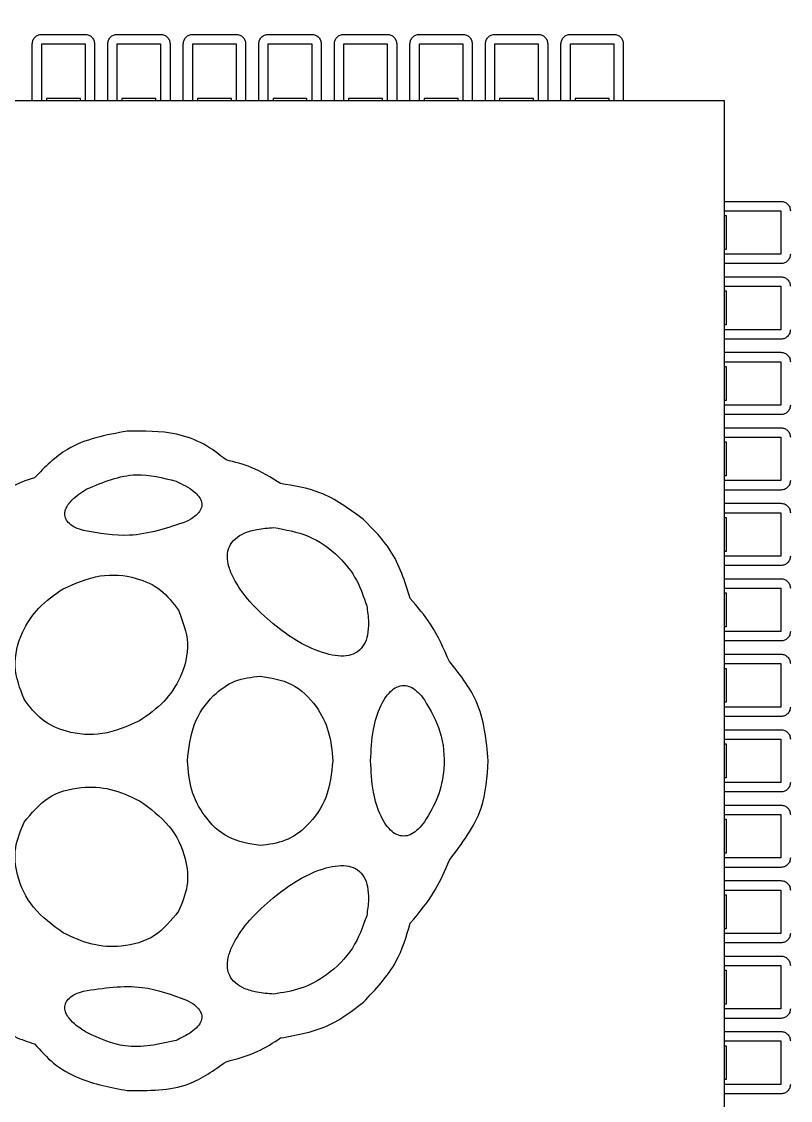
# Model space of a CAD drawing. Header units: millimetres. Extents: x -45 to 54, y -60 to 45.
# Drawn here: x -11.62 to -7.55, y 11.02 to 16.74 of the extents above; entities that cross this region are included whole.
import ezdxf

# ---------------------------------------------------------------- set-up
doc = ezdxf.new("R2010")
doc.units = ezdxf.units.MM

msp = doc.modelspace()

# ---------------------------------------------------------------- linework, layer by layer
at = {"color": 7, "linetype": 'Continuous', "lineweight": 25}
for p, q in [((-11.5105, 16.6679), (-11.2805, 16.6679)), ((-11.1105, 16.6679), (-10.8805, 16.6679)), ((-10.7105, 16.6679), (-10.4805, 16.6679)), ((-10.3105, 16.6679), (-10.0805, 16.6679)), ((-9.9105, 16.6679), (-9.6805, 16.6679)), ((-9.5105, 16.6679), (-9.2805, 16.6679)), ((-9.1105, 16.6679), (-8.8805, 16.6679)), ((-8.7105, 16.6679), (-8.4805, 16.6679)), ((-11.5605, 16.3179), (-11.5605, 16.6179)), ((-11.5105, 16.3179), (-11.5105, 16.6179)), ((-11.5105, 16.6179), (-11.2805, 16.6179)), ((-11.2805, 16.6179), (-11.2805, 16.3179)), ((-11.2305, 16.6179), (-11.2305, 16.3179)), ((-11.1605, 16.3179), (-11.1605, 16.6179)), ((-11.1105, 16.3179), (-11.1105, 16.6179)), ((-11.1105, 16.6179), (-10.8805, 16.6179)), ((-10.8805, 16.6179), (-10.8805, 16.3179)), ((-10.8305, 16.6179), (-10.8305, 16.3179)), ((-10.7605, 16.3179), (-10.7605, 16.6179)), ((-10.7105, 16.6179), (-10.4805, 16.6179)), ((-10.7105, 16.3179), (-10.7105, 16.6179)), ((-10.4805, 16.6179), (-10.4805, 16.3179)), ((-10.4305, 16.6179), (-10.4305, 16.3179)), ((-10.3605, 16.3179), (-10.3605, 16.6179)), ((-10.3105, 16.3179), (-10.3105, 16.6179)), ((-10.3105, 16.6179), (-10.0805, 16.6179)), ((-10.0805, 16.6179), (-10.0805, 16.3179)), ((-10.0305, 16.6179), (-10.0305, 16.3179)), ((-9.9605, 16.3179), (-9.9605, 16.6179)), ((-9.9105, 16.6179), (-9.6805, 16.6179)), ((-9.9105, 16.3179), (-9.9105, 16.6179)), ((-9.6805, 16.6179), (-9.6805, 16.3179)), ((-9.6305, 16.6179), (-9.6305, 16.3179)), ((-9.5605, 16.3179), (-9.5605, 16.6179)), ((-9.5105, 16.3179), (-9.5105, 16.6179)), ((-9.5105, 16.6179), (-9.2805, 16.6179)), ((-9.2805, 16.6179), (-9.2805, 16.3179)), ((-9.2305, 16.6179), (-9.2305, 16.3179)), ((-9.1605, 16.3179), (-9.1605, 16.6179)), ((-9.1105, 16.3179), (-9.1105, 16.6179)), ((-9.1105, 16.6179), (-8.8805, 16.6179)), ((-8.8805, 16.6179), (-8.8805, 16.3179)), ((-8.8305, 16.6179), (-8.8305, 16.3179)), ((-8.7605, 16.3179), (-8.7605, 16.6179)), ((-8.7105, 16.3179), (-8.7105, 16.6179)), ((-8.7105, 16.6179), (-8.4805, 16.6179)), ((-8.4805, 16.6179), (-8.4805, 16.3179)), ((-8.4305, 16.6179), (-8.4305, 16.3179)), ((-14.8955, 16.3179), (-7.8955, 16.3179)), ((-11.3055, 16.3279), (-11.4855, 16.3279)), ((-11.4855, 16.3279), (-11.4855, 16.3179)), ((-11.3055, 16.3179), (-11.3055, 16.3279)), ((-10.9055, 16.3279), (-11.0855, 16.3279)), ((-11.0855, 16.3279), (-11.0855, 16.3179)), ((-10.9055, 16.3179), (-10.9055, 16.3279)), ((-10.6855, 16.3279), (-10.6855, 16.3179)), ((-10.5055, 16.3279), (-10.6855, 16.3279)), ((-10.5055, 16.3179), (-10.5055, 16.3279)), ((-10.1055, 16.3279), (-10.2855, 16.3279)), ((-10.2855, 16.3279), (-10.2855, 16.3179)), ((-10.1055, 16.3179), (-10.1055, 16.3279)), ((-9.7055, 16.3279), (-9.8855, 16.3279)), ((-9.8855, 16.3279), (-9.8855, 16.3179)), ((-9.7055, 16.3179), (-9.7055, 16.3279)), ((-9.4855, 16.3279), (-9.4855, 16.3179)), ((-9.3055, 16.3279), (-9.4855, 16.3279)), ((-9.3055, 16.3179), (-9.3055, 16.3279)), ((-8.9055, 16.3279), (-9.0855, 16.3279)), ((-9.0855, 16.3279), (-9.0855, 16.3179)), ((-8.9055, 16.3179), (-8.9055, 16.3279)), ((-8.5055, 16.3279), (-8.6855, 16.3279)), ((-8.6855, 16.3279), (-8.6855, 16.3179)), ((-8.5055, 16.3179), (-8.5055, 16.3279)), ((-7.8955, 16.3179), (-7.8955, 9.3179)), ((-7.8955, 15.7829), (-7.5955, 15.7829)), ((-7.8955, 15.7329), (-7.5955, 15.7329)), ((-7.5955, 15.7329), (-7.5955, 15.5029)), ((-7.8955, 15.7079), (-7.8855, 15.7079)), ((-7.8855, 15.7079), (-7.8855, 15.5279)), ((-7.8855, 15.5279), (-7.8955, 15.5279)), ((-7.5955, 15.5029), (-7.8955, 15.5029)), ((-7.5955, 15.4529), (-7.8955, 15.4529)), ((-7.8955, 15.3829), (-7.5955, 15.3829)), ((-7.8955, 15.3329), (-7.5955, 15.3329)), ((-7.5955, 15.3329), (-7.5955, 15.1029)), ((-7.8955, 15.3079), (-7.8855, 15.3079)), ((-7.8855, 15.3079), (-7.8855, 15.1279)), ((-7.8855, 15.1279), (-7.8955, 15.1279)), ((-7.5955, 15.1029), (-7.8955, 15.1029)), ((-7.5955, 15.0529), (-7.8955, 15.0529)), ((-7.8955, 14.9829), (-7.5955, 14.9829)), ((-7.8955, 14.9329), (-7.5955, 14.9329)), ((-7.5955, 14.9329), (-7.5955, 14.7029)), ((-7.8955, 14.9079), (-7.8855, 14.9079)), ((-7.8855, 14.9079), (-7.8855, 14.7279)), ((-7.8855, 14.7279), (-7.8955, 14.7279)), ((-7.5955, 14.7029), (-7.8955, 14.7029)), ((-7.5955, 14.6529), (-7.8955, 14.6529)), ((-7.8955, 14.5829), (-7.5955, 14.5829)), ((-7.8955, 14.5329), (-7.5955, 14.5329)), ((-7.5955, 14.5329), (-7.5955, 14.3029)), ((-7.8955, 14.5079), (-7.8855, 14.5079)), ((-7.8855, 14.5079), (-7.8855, 14.3279)), ((-7.8855, 14.3279), (-7.8955, 14.3279)), ((-7.5955, 14.3029), (-7.8955, 14.3029)), ((-7.5955, 14.2529), (-7.8955, 14.2529)), ((-7.8955, 14.1829), (-7.5955, 14.1829)), ((-7.8955, 14.1329), (-7.5955, 14.1329)), ((-7.5955, 14.1329), (-7.5955, 13.9029)), ((-7.8955, 14.1079), (-7.8855, 14.1079)), ((-7.8855, 14.1079), (-7.8855, 13.9279)), ((-7.8855, 13.9279), (-7.8955, 13.9279)), ((-7.5955, 13.9029), (-7.8955, 13.9029)), ((-7.5955, 13.8529), (-7.8955, 13.8529)), ((-7.8955, 13.7829), (-7.5955, 13.7829)), ((-7.8955, 13.7329), (-7.5955, 13.7329)), ((-7.5955, 13.7329), (-7.5955, 13.5029)), ((-7.8955, 13.7079), (-7.8855, 13.7079)), ((-7.8855, 13.7079), (-7.8855, 13.5279)), ((-7.8855, 13.5279), (-7.8955, 13.5279)), ((-7.5955, 13.5029), (-7.8955, 13.5029)), ((-7.5955, 13.4529), (-7.8955, 13.4529)), ((-7.8955, 13.3829), (-7.5955, 13.3829)), ((-7.8955, 13.3329), (-7.5955, 13.3329)), ((-7.5955, 13.3329), (-7.5955, 13.1029)), ((-7.8955, 13.3079), (-7.8855, 13.3079)), ((-7.8855, 13.3079), (-7.8855, 13.1279)), ((-7.8855, 13.1279), (-7.8955, 13.1279)), ((-7.5955, 13.1029), (-7.8955, 13.1029)), ((-7.5955, 13.0529), (-7.8955, 13.0529)), ((-7.8955, 12.9829), (-7.5955, 12.9829)), ((-7.8955, 12.9329), (-7.5955, 12.9329)), ((-7.5955, 12.9329), (-7.5955, 12.7029)), ((-7.8955, 12.9079), (-7.8855, 12.9079)), ((-7.8855, 12.9079), (-7.8855, 12.7279)), ((-7.8855, 12.7279), (-7.8955, 12.7279)), ((-7.5955, 12.7029), (-7.8955, 12.7029)), ((-7.5955, 12.6529), (-7.8955, 12.6529)), ((-7.8955, 12.5829), (-7.5955, 12.5829)), ((-7.8955, 12.5329), (-7.5955, 12.5329)), ((-7.5955, 12.5329), (-7.5955, 12.3029)), ((-7.8955, 12.5079), (-7.8855, 12.5079)), ((-7.8855, 12.5079), (-7.8855, 12.3279)), ((-7.8855, 12.3279), (-7.8955, 12.3279)), ((-7.5955, 12.3029), (-7.8955, 12.3029)), ((-7.5955, 12.2529), (-7.8955, 12.2529)), ((-7.8955, 12.1829), (-7.5955, 12.1829)), ((-7.8955, 12.1329), (-7.5955, 12.1329)), ((-7.5955, 12.1329), (-7.5955, 11.9029)), ((-7.8955, 12.1079), (-7.8855, 12.1079)), ((-7.8855, 12.1079), (-7.8855, 11.9279)), ((-7.8855, 11.9279), (-7.8955, 11.9279)), ((-7.5955, 11.9029), (-7.8955, 11.9029)), ((-7.5955, 11.8529), (-7.8955, 11.8529)), ((-7.8955, 11.7829), (-7.5955, 11.7829)), ((-7.8955, 11.7329), (-7.5955, 11.7329)), ((-7.5955, 11.7329), (-7.5955, 11.5029)), ((-7.8955, 11.7079), (-7.8855, 11.7079)), ((-7.8855, 11.7079), (-7.8855, 11.5279)), ((-7.8855, 11.5279), (-7.8955, 11.5279)), ((-7.5955, 11.5029), (-7.8955, 11.5029)), ((-7.5955, 11.4529), (-7.8955, 11.4529)), ((-7.8955, 11.3829), (-7.5955, 11.3829)), ((-7.8955, 11.3329), (-7.5955, 11.3329)), ((-7.5955, 11.3329), (-7.5955, 11.1029)), ((-7.8955, 11.3079), (-7.8855, 11.3079)), ((-7.8855, 11.3079), (-7.8855, 11.1279)), ((-7.8855, 11.1279), (-7.8955, 11.1279)), ((-7.5955, 11.1029), (-7.8955, 11.1029)), ((-7.5955, 11.0529), (-7.8955, 11.0529))]:
    msp.add_line(p, q, dxfattribs=at)
msp.add_arc((0, 0), 45, 58.79596, 306.95417, dxfattribs=at)
for points, knots in [([(-11.5605, 16.6179), (-11.5598, 16.6244), (-11.5583, 16.6375), (-11.5485, 16.6514), (-11.5386, 16.6598), (-11.527, 16.6662), (-11.5172, 16.6672), (-11.5105, 16.6679)], [0, 0, 0, 0, 0.249526, 0.499052, 0.62441, 0.746441, 1, 1, 1, 1]), ([(-11.2805, 16.6679), (-11.2739, 16.6672), (-11.2608, 16.6657), (-11.247, 16.6559), (-11.2386, 16.646), (-11.2322, 16.6344), (-11.2312, 16.6246), (-11.2305, 16.6179)], [0, 0, 0, 0, 0.249526, 0.499052, 0.62441, 0.746441, 1, 1, 1, 1]), ([(-11.1605, 16.6179), (-11.1598, 16.6244), (-11.1583, 16.6375), (-11.1485, 16.6514), (-11.1386, 16.6598), (-11.127, 16.6662), (-11.1172, 16.6672), (-11.1105, 16.6679)], [0, 0, 0, 0, 0.249526, 0.499052, 0.62441, 0.746441, 1, 1, 1, 1]), ([(-10.8805, 16.6679), (-10.8739, 16.6672), (-10.8608, 16.6657), (-10.847, 16.6559), (-10.8386, 16.646), (-10.8322, 16.6344), (-10.8312, 16.6246), (-10.8305, 16.6179)], [0, 0, 0, 0, 0.249526, 0.499052, 0.62441, 0.746441, 1, 1, 1, 1]), ([(-10.7605, 16.6179), (-10.7598, 16.6244), (-10.7583, 16.6375), (-10.7485, 16.6514), (-10.7386, 16.6598), (-10.727, 16.6662), (-10.7172, 16.6672), (-10.7105, 16.6679)], [0, 0, 0, 0, 0.249526, 0.499052, 0.62441, 0.746441, 1, 1, 1, 1]), ([(-10.4805, 16.6679), (-10.4739, 16.6672), (-10.4608, 16.6657), (-10.447, 16.6559), (-10.4386, 16.646), (-10.4322, 16.6344), (-10.4312, 16.6246), (-10.4305, 16.6179)], [0, 0, 0, 0, 0.249526, 0.499052, 0.62441, 0.746441, 1, 1, 1, 1]), ([(-10.3605, 16.6179), (-10.3598, 16.6244), (-10.3583, 16.6375), (-10.3485, 16.6514), (-10.3386, 16.6598), (-10.327, 16.6662), (-10.3172, 16.6672), (-10.3105, 16.6679)], [0, 0, 0, 0, 0.249526, 0.499052, 0.62441, 0.746441, 1, 1, 1, 1]), ([(-10.0805, 16.6679), (-10.0739, 16.6672), (-10.0608, 16.6657), (-10.047, 16.6559), (-10.0386, 16.646), (-10.0322, 16.6344), (-10.0312, 16.6246), (-10.0305, 16.6179)], [0, 0, 0, 0, 0.249526, 0.499052, 0.62441, 0.746441, 1, 1, 1, 1]), ([(-9.9605, 16.6179), (-9.9598, 16.6244), (-9.9583, 16.6375), (-9.9485, 16.6514), (-9.9386, 16.6598), (-9.927, 16.6662), (-9.9172, 16.6672), (-9.9105, 16.6679)], [0, 0, 0, 0, 0.249526, 0.499052, 0.62441, 0.746441, 1, 1, 1, 1]), ([(-9.6805, 16.6679), (-9.6739, 16.6672), (-9.6608, 16.6657), (-9.647, 16.6559), (-9.6386, 16.646), (-9.6322, 16.6344), (-9.6312, 16.6246), (-9.6305, 16.6179)], [0, 0, 0, 0, 0.249526, 0.499052, 0.62441, 0.746441, 1, 1, 1, 1]), ([(-9.5605, 16.6179), (-9.5598, 16.6244), (-9.5583, 16.6375), (-9.5485, 16.6514), (-9.5386, 16.6598), (-9.527, 16.6662), (-9.5172, 16.6672), (-9.5105, 16.6679)], [0, 0, 0, 0, 0.249526, 0.499052, 0.62441, 0.746441, 1, 1, 1, 1]), ([(-9.2805, 16.6679), (-9.2739, 16.6672), (-9.2608, 16.6657), (-9.247, 16.6559), (-9.2386, 16.646), (-9.2322, 16.6344), (-9.2312, 16.6246), (-9.2305, 16.6179)], [0, 0, 0, 0, 0.249526, 0.499052, 0.62441, 0.746441, 1, 1, 1, 1]), ([(-9.1605, 16.6179), (-9.1598, 16.6244), (-9.1583, 16.6375), (-9.1485, 16.6514), (-9.1386, 16.6598), (-9.127, 16.6662), (-9.1172, 16.6672), (-9.1105, 16.6679)], [0, 0, 0, 0, 0.249526, 0.499052, 0.62441, 0.746441, 1, 1, 1, 1]), ([(-8.8805, 16.6679), (-8.8739, 16.6672), (-8.8608, 16.6657), (-8.847, 16.6559), (-8.8386, 16.646), (-8.8322, 16.6344), (-8.8312, 16.6246), (-8.8305, 16.6179)], [0, 0, 0, 0, 0.249526, 0.499052, 0.62441, 0.746441, 1, 1, 1, 1]), ([(-8.7605, 16.6179), (-8.7598, 16.6244), (-8.7583, 16.6375), (-8.7485, 16.6514), (-8.7386, 16.6598), (-8.727, 16.6662), (-8.7172, 16.6672), (-8.7105, 16.6679)], [0, 0, 0, 0, 0.249526, 0.499052, 0.62441, 0.746441, 1, 1, 1, 1]), ([(-8.4805, 16.6679), (-8.4739, 16.6672), (-8.4608, 16.6657), (-8.447, 16.6559), (-8.4386, 16.646), (-8.4322, 16.6344), (-8.4312, 16.6246), (-8.4305, 16.6179)], [0, 0, 0, 0, 0.249526, 0.499052, 0.62441, 0.746441, 1, 1, 1, 1]), ([(-7.5955, 15.7829), (-7.5889, 15.7822), (-7.5758, 15.7807), (-7.562, 15.7709), (-7.5536, 15.761), (-7.5472, 15.7494), (-7.5462, 15.7396), (-7.5455, 15.7329)], [0, 0, 0, 0, 0.249526, 0.499052, 0.62441, 0.746441, 1, 1, 1, 1]), ([(-7.5455, 15.5029), (-7.5462, 15.4963), (-7.5477, 15.4832), (-7.5575, 15.4694), (-7.5674, 15.461), (-7.5789, 15.4546), (-7.5888, 15.4536), (-7.5955, 15.4529)], [0, 0, 0, 0, 0.249526, 0.499052, 0.62441, 0.746441, 1, 1, 1, 1]), ([(-7.5955, 15.3829), (-7.5889, 15.3822), (-7.5758, 15.3807), (-7.562, 15.3709), (-7.5536, 15.361), (-7.5472, 15.3494), (-7.5462, 15.3396), (-7.5455, 15.3329)], [0, 0, 0, 0, 0.249526, 0.499052, 0.62441, 0.746441, 1, 1, 1, 1]), ([(-7.5455, 15.1029), (-7.5462, 15.0963), (-7.5477, 15.0832), (-7.5575, 15.0694), (-7.5674, 15.061), (-7.5789, 15.0546), (-7.5888, 15.0536), (-7.5955, 15.0529)], [0, 0, 0, 0, 0.249526, 0.499052, 0.62441, 0.746441, 1, 1, 1, 1]), ([(-7.5955, 14.9829), (-7.5889, 14.9822), (-7.5758, 14.9807), (-7.562, 14.9709), (-7.5536, 14.961), (-7.5472, 14.9494), (-7.5462, 14.9396), (-7.5455, 14.9329)], [0, 0, 0, 0, 0.249526, 0.499052, 0.62441, 0.746441, 1, 1, 1, 1]), ([(-7.5455, 14.7029), (-7.5462, 14.6963), (-7.5477, 14.6832), (-7.5575, 14.6694), (-7.5674, 14.661), (-7.5789, 14.6546), (-7.5888, 14.6536), (-7.5955, 14.6529)], [0, 0, 0, 0, 0.249526, 0.499052, 0.62441, 0.746441, 1, 1, 1, 1]), ([(-7.5955, 14.5829), (-7.5889, 14.5822), (-7.5758, 14.5807), (-7.562, 14.5709), (-7.5536, 14.561), (-7.5472, 14.5494), (-7.5462, 14.5396), (-7.5455, 14.5329)], [0, 0, 0, 0, 0.249526, 0.499052, 0.62441, 0.746441, 1, 1, 1, 1]), ([(-11.0571, 14.5652), (-11.1693, 14.5446), (-11.3592, 14.5098), (-11.4936, 14.374), (-11.5486, 14.3185)], [0, 0, 0, 0, 0.5905397, 1, 1, 1, 1]), ([(-11.0571, 14.5652), (-11.1693, 14.5446), (-11.3592, 14.5098), (-11.4936, 14.374), (-11.5486, 14.3185)], [0, 0, 0, 0, 0.59054, 1, 1, 1, 1]), ([(-10.5341, 14.4126), (-10.5722, 14.4425), (-10.6508, 14.504), (-10.8302, 14.5672), (-10.9694, 14.566), (-11.0571, 14.5652)], [0, 0, 0, 0, 0.258413, 0.533011, 1, 1, 1, 1]), ([(-10.5341, 14.4126), (-10.5722, 14.4425), (-10.6508, 14.504), (-10.8302, 14.5672), (-10.9694, 14.566), (-11.0571, 14.5652)], [0, 0, 0, 0, 0.258413, 0.533011, 1, 1, 1, 1]), ([(-10.2453, 14.2869), (-10.2957, 14.3187), (-10.3856, 14.3757), (-10.4887, 14.4013), (-10.5341, 14.4126)], [0, 0, 0, 0, 0.56, 1, 1, 1, 1]), ([(-10.2453, 14.2869), (-10.2957, 14.3187), (-10.3856, 14.3757), (-10.4887, 14.4013), (-10.5341, 14.4126)], [0, 0, 0, 0, 0.56, 1, 1, 1, 1]), ([(-11.5486, 14.3185), (-11.5935, 14.3033), (-11.6735, 14.2761), (-11.7415, 14.226), (-11.7713, 14.2039)], [0, 0, 0, 0, 0.56, 1, 1, 1, 1]), ([(-11.5486, 14.3185), (-11.5935, 14.3033), (-11.6735, 14.2761), (-11.7415, 14.226), (-11.7713, 14.2039)], [0, 0, 0, 0, 0.56, 1, 1, 1, 1]), ([(-11.2714, 14.2585), (-11.1849, 14.2948), (-11.0305, 14.3595), (-10.8697, 14.318), (-10.7989, 14.2998)], [0, 0, 0, 0, 0.56, 1, 1, 1, 1]), ([(-11.2714, 14.2585), (-11.1849, 14.2948), (-11.0305, 14.3595), (-10.8697, 14.318), (-10.7989, 14.2998)], [0, 0, 0, 0, 0.56, 1, 1, 1, 1]), ([(-10.7989, 14.2998), (-10.7647, 14.2838), (-10.7203, 14.2632), (-10.6794, 14.222), (-10.6641, 14.1959), (-10.6606, 14.1661), (-10.6742, 14.1358), (-10.7029, 14.108), (-10.7285, 14.0939), (-10.7431, 14.0858)], [0, 0, 0, 0, 0.350831, 0.4546221, 0.5420822, 0.630637, 0.7251234, 0.8440228, 1, 1, 1, 1]), ([(-10.7989, 14.2998), (-10.7647, 14.2838), (-10.7203, 14.2632), (-10.6794, 14.222), (-10.6641, 14.1959), (-10.6606, 14.1661), (-10.6742, 14.1358), (-10.7029, 14.108), (-10.7285, 14.0939), (-10.7431, 14.0858)], [0, 0, 0, 0, 0.350831, 0.454622, 0.542082, 0.630637, 0.725123, 0.844023, 1, 1, 1, 1]), ([(-7.5455, 14.3029), (-7.5462, 14.2963), (-7.5477, 14.2832), (-7.5575, 14.2694), (-7.5674, 14.261), (-7.5789, 14.2546), (-7.5888, 14.2536), (-7.5955, 14.2529)], [0, 0, 0, 0, 0.249526, 0.499052, 0.62441, 0.746441, 1, 1, 1, 1]), ([(-11.289, 14.0381), (-11.3038, 14.0428), (-11.3306, 14.0514), (-11.3634, 14.0721), (-11.3844, 14.0979), (-11.3901, 14.126), (-11.3842, 14.1518), (-11.3712, 14.176), (-11.337, 14.2166), (-11.2997, 14.2405), (-11.2714, 14.2585)], [0, 0, 0, 0, 0.1430876, 0.2588252, 0.354104, 0.4417514, 0.5126259, 0.5948833, 0.6928541, 1, 1, 1, 1]), ([(-11.289, 14.0381), (-11.3038, 14.0428), (-11.3306, 14.0514), (-11.3634, 14.0721), (-11.3844, 14.0979), (-11.3901, 14.126), (-11.3842, 14.1518), (-11.3712, 14.176), (-11.337, 14.2166), (-11.2997, 14.2405), (-11.2714, 14.2585)], [0, 0, 0, 0, 0.143088, 0.258825, 0.354104, 0.441751, 0.512626, 0.594883, 0.692854, 1, 1, 1, 1]), ([(-9.8069, 14.0971), (-9.8808, 14.1519), (-10.0127, 14.2498), (-10.1742, 14.2755), (-10.2453, 14.2869)], [0, 0, 0, 0, 0.56, 1, 1, 1, 1]), ([(-9.8069, 14.0971), (-9.8808, 14.1519), (-10.0127, 14.2498), (-10.1742, 14.2755), (-10.2453, 14.2869)], [0, 0, 0, 0, 0.56, 1, 1, 1, 1]), ([(-7.5955, 14.1829), (-7.5889, 14.1822), (-7.5758, 14.1807), (-7.562, 14.1709), (-7.5536, 14.161), (-7.5472, 14.1494), (-7.5462, 14.1396), (-7.5455, 14.1329)], [0, 0, 0, 0, 0.249526, 0.499052, 0.62441, 0.746441, 1, 1, 1, 1]), ([(-10.7431, 14.0858), (-10.8433, 14.0519), (-11.0223, 13.9913), (-11.2075, 14.0238), (-11.289, 14.0381)], [0, 0, 0, 0, 0.56, 1, 1, 1, 1]), ([(-10.7431, 14.0858), (-10.8433, 14.0519), (-11.0223, 13.9913), (-11.2075, 14.0238), (-11.289, 14.0381)], [0, 0, 0, 0, 0.56, 1, 1, 1, 1]), ([(-9.5583, 13.6788), (-9.5868, 13.768), (-9.6378, 13.9272), (-9.7552, 14.0452), (-9.8069, 14.0971)], [0, 0, 0, 0, 0.56, 1, 1, 1, 1]), ([(-9.5583, 13.6788), (-9.5868, 13.768), (-9.6378, 13.9272), (-9.7552, 14.0452), (-9.8069, 14.0971)], [0, 0, 0, 0, 0.56, 1, 1, 1, 1]), ([(-9.7892, 13.6391), (-9.785, 13.6102), (-9.7775, 13.5588), (-9.782, 13.4885), (-9.8003, 13.4328), (-9.8358, 13.3926), (-9.8862, 13.3731), (-9.9439, 13.3719), (-10.0889, 13.4026), (-10.2509, 13.5072), (-10.4069, 13.6541), (-10.4847, 13.7593), (-10.5202, 13.8437), (-10.5299, 13.9009), (-10.5197, 13.9549), (-10.4862, 13.9983), (-10.4341, 14.0284), (-10.3646, 14.0482), (-10.3115, 14.052), (-10.2818, 14.0542)], [0, 0, 0, 0, 0.057586, 0.10263, 0.138195, 0.171874, 0.205012, 0.242053, 0.284655, 0.496959, 0.609758, 0.710067, 0.752693, 0.78993, 0.823582, 0.858181, 0.894827, 0.941096, 1, 1, 1, 1]), ([(-9.7892, 13.6391), (-9.785, 13.6102), (-9.7775, 13.5588), (-9.782, 13.4885), (-9.8003, 13.4328), (-9.8358, 13.3926), (-9.8862, 13.3731), (-9.9439, 13.3719), (-10.0889, 13.4026), (-10.2509, 13.5072), (-10.4069, 13.6541), (-10.4847, 13.7593), (-10.5202, 13.8437), (-10.5299, 13.9009), (-10.5197, 13.9549), (-10.4862, 13.9983), (-10.4341, 14.0284), (-10.3646, 14.0482), (-10.3115, 14.052), (-10.2818, 14.0542)], [0, 0, 0, 0, 0.057586, 0.10263, 0.138195, 0.171874, 0.205012, 0.242053, 0.284655, 0.496959, 0.609758, 0.710067, 0.752693, 0.78993, 0.823582, 0.858181, 0.894827, 0.941096, 1, 1, 1, 1]), ([(-10.2818, 14.0542), (-10.2195, 14.0432), (-10.092, 14.0205), (-9.9415, 13.9132), (-9.837, 13.7812), (-9.8049, 13.6857), (-9.7892, 13.6391)], [0, 0, 0, 0, 0.273926, 0.561494, 0.786074, 1, 1, 1, 1]), ([(-10.2818, 14.0542), (-10.2195, 14.0432), (-10.092, 14.0205), (-9.9415, 13.9132), (-9.837, 13.7812), (-9.8049, 13.6857), (-9.7892, 13.6391)], [0, 0, 0, 0, 0.273926, 0.561494, 0.786074, 1, 1, 1, 1]), ([(-7.5455, 13.9029), (-7.5462, 13.8963), (-7.5477, 13.8832), (-7.5575, 13.8694), (-7.5674, 13.861), (-7.5789, 13.8546), (-7.5888, 13.8536), (-7.5955, 13.8529)], [0, 0, 0, 0, 0.249526, 0.499052, 0.62441, 0.746441, 1, 1, 1, 1]), ([(-11.3969, 13.7299), (-11.3327, 13.7583), (-11.2094, 13.8129), (-11.0229, 13.7988), (-10.8732, 13.7315), (-10.8151, 13.6542), (-10.786, 13.6156)], [0, 0, 0, 0, 0.303025, 0.582641, 0.791547, 1, 1, 1, 1]), ([(-11.3969, 13.7299), (-11.3327, 13.7583), (-11.2094, 13.8129), (-11.0229, 13.7988), (-10.8732, 13.7315), (-10.8151, 13.6542), (-10.786, 13.6156)], [0, 0, 0, 0, 0.303025, 0.582641, 0.791547, 1, 1, 1, 1]), ([(-7.5955, 13.7829), (-7.5889, 13.7822), (-7.5758, 13.7807), (-7.562, 13.7709), (-7.5536, 13.761), (-7.5472, 13.7494), (-7.5462, 13.7396), (-7.5455, 13.7329)], [0, 0, 0, 0, 0.249526, 0.499052, 0.62441, 0.746441, 1, 1, 1, 1]), ([(-11.6033, 13.1438), (-11.6254, 13.2012), (-11.67, 13.3174), (-11.6235, 13.4937), (-11.5306, 13.6367), (-11.4424, 13.6982), (-11.3969, 13.7299)], [0, 0, 0, 0, 0.263848, 0.533367, 0.759004, 1, 1, 1, 1]), ([(-11.6033, 13.1438), (-11.6254, 13.2012), (-11.67, 13.3174), (-11.6235, 13.4937), (-11.5306, 13.6367), (-11.4424, 13.6982), (-11.3969, 13.7299)], [0, 0, 0, 0, 0.263848, 0.533367, 0.759004, 1, 1, 1, 1]), ([(-9.3512, 13.3442), (-9.3811, 13.4122), (-9.4345, 13.5337), (-9.5205, 13.6345), (-9.5583, 13.6788)], [0, 0, 0, 0, 0.56, 1, 1, 1, 1]), ([(-9.3512, 13.3442), (-9.3811, 13.4122), (-9.4345, 13.5337), (-9.5205, 13.6345), (-9.5583, 13.6788)], [0, 0, 0, 0, 0.56, 1, 1, 1, 1]), ([(-10.786, 13.6156), (-10.7639, 13.5581), (-10.7192, 13.4419), (-10.7657, 13.2656), (-10.8587, 13.1227), (-10.9469, 13.0612), (-10.9924, 13.0294)], [0, 0, 0, 0, 0.263848, 0.533366, 0.759004, 1, 1, 1, 1]), ([(-10.786, 13.6156), (-10.7639, 13.5581), (-10.7192, 13.4419), (-10.7657, 13.2656), (-10.8587, 13.1227), (-10.9469, 13.0612), (-10.9924, 13.0294)], [0, 0, 0, 0, 0.263848, 0.533366, 0.759004, 1, 1, 1, 1]), ([(-7.5455, 13.5029), (-7.5462, 13.4963), (-7.5477, 13.4832), (-7.5575, 13.4694), (-7.5674, 13.461), (-7.5789, 13.4546), (-7.5888, 13.4536), (-7.5955, 13.4529)], [0, 0, 0, 0, 0.249526, 0.499052, 0.62441, 0.746441, 1, 1, 1, 1]), ([(-7.5955, 13.3829), (-7.5889, 13.3822), (-7.5758, 13.3807), (-7.562, 13.3709), (-7.5536, 13.361), (-7.5472, 13.3494), (-7.5462, 13.3396), (-7.5455, 13.3329)], [0, 0, 0, 0, 0.249526, 0.499052, 0.62441, 0.746441, 1, 1, 1, 1]), ([(-9.1455, 12.8179), (-9.156, 12.9278), (-9.1746, 13.1241), (-9.2972, 13.277), (-9.3512, 13.3442)], [0, 0, 0, 0, 0.56, 1, 1, 1, 1]), ([(-9.1455, 12.8179), (-9.156, 12.9278), (-9.1746, 13.1241), (-9.2972, 13.277), (-9.3512, 13.3442)], [0, 0, 0, 0, 0.56, 1, 1, 1, 1]), ([(-10.7386, 12.8179), (-10.7315, 12.8843), (-10.7178, 13.0119), (-10.6175, 13.1589), (-10.4908, 13.2502), (-10.3994, 13.2613), (-10.3538, 13.2669)], [0, 0, 0, 0, 0.303021, 0.582639, 0.791547, 1, 1, 1, 1]), ([(-10.7386, 12.8179), (-10.7315, 12.8843), (-10.7178, 13.0119), (-10.6175, 13.1589), (-10.4908, 13.2502), (-10.3994, 13.2613), (-10.3538, 13.2669)], [0, 0, 0, 0, 0.3030214, 0.5826392, 0.7915468, 1, 1, 1, 1]), ([(-10.3538, 13.2669), (-10.2959, 13.2577), (-10.1789, 13.2393), (-10.0557, 13.1171), (-9.9821, 12.9725), (-9.9734, 12.8705), (-9.9689, 12.8179)], [0, 0, 0, 0, 0.263849, 0.533369, 0.759007, 1, 1, 1, 1]), ([(-10.3538, 13.2669), (-10.2959, 13.2577), (-10.1789, 13.2393), (-10.0557, 13.1171), (-9.9821, 12.9725), (-9.9734, 12.8705), (-9.9689, 12.8179)], [0, 0, 0, 0, 0.263849, 0.533369, 0.759007, 1, 1, 1, 1]), ([(-9.7684, 12.8179), (-9.7658, 12.8734), (-9.7613, 12.9738), (-9.7274, 13.0891), (-9.6888, 13.1576), (-9.6577, 13.193), (-9.6222, 13.2147), (-9.5842, 13.2191), (-9.5477, 13.2064), (-9.5131, 13.1797), (-9.4942, 13.1546), (-9.4837, 13.1407)], [0, 0, 0, 0, 0.274333, 0.496224, 0.586089, 0.662182, 0.727131, 0.787272, 0.844912, 0.913967, 1, 1, 1, 1]), ([(-9.7684, 12.8179), (-9.7658, 12.8734), (-9.7613, 12.9738), (-9.7274, 13.0891), (-9.6888, 13.1576), (-9.6577, 13.193), (-9.6222, 13.2147), (-9.5842, 13.2191), (-9.5477, 13.2064), (-9.5131, 13.1797), (-9.4942, 13.1546), (-9.4837, 13.1407)], [0, 0, 0, 0, 0.2743326, 0.496224, 0.5860888, 0.6621815, 0.7271314, 0.7872722, 0.8449116, 0.913967, 1, 1, 1, 1]), ([(-10.9924, 13.0294), (-11.0566, 13.001), (-11.1799, 12.9464), (-11.3664, 12.9605), (-11.5161, 13.0279), (-11.5742, 13.1051), (-11.6033, 13.1438)], [0, 0, 0, 0, 0.303025, 0.582641, 0.791547, 1, 1, 1, 1]), ([(-10.9924, 13.0294), (-11.0566, 13.001), (-11.1799, 12.9464), (-11.3664, 12.9605), (-11.5161, 13.0279), (-11.5742, 13.1051), (-11.6033, 13.1438)], [0, 0, 0, 0, 0.303025, 0.582641, 0.791547, 1, 1, 1, 1]), ([(-9.4837, 13.1407), (-9.452, 13.0859), (-9.3869, 12.9735), (-9.3719, 12.7888), (-9.4056, 12.6235), (-9.4581, 12.5372), (-9.4837, 12.4951)], [0, 0, 0, 0, 0.273908, 0.561498, 0.786092, 1, 1, 1, 1]), ([(-9.4837, 13.1407), (-9.452, 13.0859), (-9.3869, 12.9735), (-9.3719, 12.7888), (-9.4056, 12.6235), (-9.4581, 12.5372), (-9.4837, 12.4951)], [0, 0, 0, 0, 0.273908, 0.561498, 0.786092, 1, 1, 1, 1]), ([(-9.4837, 13.1407), (-9.452, 13.0859), (-9.3869, 12.9735), (-9.3719, 12.7888), (-9.4056, 12.6235), (-9.4581, 12.5372), (-9.4837, 12.4951)], [0, 0, 0, 0, 0.273908, 0.561498, 0.786092, 1, 1, 1, 1]), ([(-7.5455, 13.1029), (-7.5462, 13.0963), (-7.5477, 13.0832), (-7.5575, 13.0694), (-7.5674, 13.061), (-7.5789, 13.0546), (-7.5888, 13.0536), (-7.5955, 13.0529)], [0, 0, 0, 0, 0.249526, 0.499052, 0.62441, 0.746441, 1, 1, 1, 1]), ([(-7.5955, 12.9829), (-7.5889, 12.9822), (-7.5758, 12.9807), (-7.562, 12.9709), (-7.5536, 12.961), (-7.5472, 12.9494), (-7.5462, 12.9396), (-7.5455, 12.9329)], [0, 0, 0, 0, 0.2495261, 0.4990522, 0.6244104, 0.7464411, 1, 1, 1, 1]), ([(-10.3538, 12.3689), (-10.4116, 12.378), (-10.5286, 12.3965), (-10.6518, 12.5187), (-10.7254, 12.6633), (-10.7341, 12.7652), (-10.7386, 12.8179)], [0, 0, 0, 0, 0.263849, 0.53337, 0.759007, 1, 1, 1, 1]), ([(-10.3538, 12.3689), (-10.4116, 12.378), (-10.5286, 12.3965), (-10.6518, 12.5187), (-10.7254, 12.6633), (-10.7341, 12.7652), (-10.7386, 12.8179)], [0, 0, 0, 0, 0.263849, 0.53337, 0.759007, 1, 1, 1, 1]), ([(-9.9689, 12.8179), (-9.976, 12.7515), (-9.9897, 12.6239), (-10.09, 12.4769), (-10.2168, 12.3856), (-10.3081, 12.3744), (-10.3538, 12.3689)], [0, 0, 0, 0, 0.303022, 0.58264, 0.791547, 1, 1, 1, 1]), ([(-9.9689, 12.8179), (-9.976, 12.7515), (-9.9897, 12.6239), (-10.09, 12.4769), (-10.2168, 12.3856), (-10.3081, 12.3744), (-10.3538, 12.3689)], [0, 0, 0, 0, 0.303022, 0.58264, 0.791547, 1, 1, 1, 1]), ([(-9.4837, 12.4951), (-9.4942, 12.4812), (-9.5131, 12.456), (-9.5477, 12.4294), (-9.5842, 12.4167), (-9.6222, 12.421), (-9.6577, 12.4428), (-9.6888, 12.4781), (-9.7274, 12.5467), (-9.7613, 12.662), (-9.7658, 12.7624), (-9.7684, 12.8179)], [0, 0, 0, 0, 0.086031, 0.155085, 0.212724, 0.272865, 0.337815, 0.413908, 0.503773, 0.725665, 1, 1, 1, 1]), ([(-9.4837, 12.4951), (-9.4942, 12.4812), (-9.5131, 12.456), (-9.5477, 12.4294), (-9.5842, 12.4167), (-9.6222, 12.421), (-9.6577, 12.4428), (-9.6888, 12.4781), (-9.7274, 12.5467), (-9.7613, 12.662), (-9.7658, 12.7624), (-9.7684, 12.8179)], [0, 0, 0, 0, 0.086031, 0.155085, 0.212724, 0.272865, 0.337815, 0.413908, 0.503773, 0.725665, 1, 1, 1, 1]), ([(-9.3512, 12.2916), (-9.2843, 12.3795), (-9.1649, 12.5364), (-9.1514, 12.7319), (-9.1455, 12.8179)], [0, 0, 0, 0, 0.56, 1, 1, 1, 1]), ([(-9.3512, 12.2916), (-9.2843, 12.3795), (-9.1649, 12.5364), (-9.1514, 12.7319), (-9.1455, 12.8179)], [0, 0, 0, 0, 0.56, 1, 1, 1, 1]), ([(-7.5455, 12.7029), (-7.5462, 12.6963), (-7.5477, 12.6832), (-7.5575, 12.6694), (-7.5674, 12.661), (-7.5789, 12.6546), (-7.5888, 12.6536), (-7.5955, 12.6529)], [0, 0, 0, 0, 0.249526, 0.499052, 0.62441, 0.746441, 1, 1, 1, 1]), ([(-11.6033, 12.492), (-11.5645, 12.5399), (-11.4863, 12.6366), (-11.3103, 12.6845), (-11.1401, 12.6755), (-11.0427, 12.6299), (-10.9924, 12.6063)], [0, 0, 0, 0, 0.26385, 0.533368, 0.759005, 1, 1, 1, 1]), ([(-11.6033, 12.492), (-11.5645, 12.5399), (-11.4863, 12.6366), (-11.3103, 12.6845), (-11.1401, 12.6755), (-11.0427, 12.6299), (-10.9924, 12.6063)], [0, 0, 0, 0, 0.26385, 0.533368, 0.759005, 1, 1, 1, 1]), ([(-10.9924, 12.6063), (-10.9358, 12.565), (-10.8268, 12.4855), (-10.7457, 12.3169), (-10.7292, 12.1536), (-10.7671, 12.0646), (-10.786, 12.0202)], [0, 0, 0, 0, 0.303029, 0.582648, 0.791552, 1, 1, 1, 1]), ([(-10.9924, 12.6063), (-10.9358, 12.565), (-10.8268, 12.4855), (-10.7457, 12.3169), (-10.7292, 12.1536), (-10.7671, 12.0646), (-10.786, 12.0202)], [0, 0, 0, 0, 0.303029, 0.582648, 0.791552, 1, 1, 1, 1]), ([(-7.5955, 12.5829), (-7.5889, 12.5822), (-7.5758, 12.5807), (-7.562, 12.5709), (-7.5536, 12.561), (-7.5472, 12.5494), (-7.5462, 12.5396), (-7.5455, 12.5329)], [0, 0, 0, 0, 0.249526, 0.499052, 0.62441, 0.746441, 1, 1, 1, 1]), ([(-11.3969, 11.9058), (-11.4535, 11.9472), (-11.5625, 12.0267), (-11.6435, 12.1953), (-11.66, 12.3586), (-11.6222, 12.4476), (-11.6033, 12.492)], [0, 0, 0, 0, 0.303024, 0.582639, 0.791545, 1, 1, 1, 1]), ([(-11.3969, 11.9058), (-11.4535, 11.9472), (-11.5625, 12.0267), (-11.6435, 12.1953), (-11.66, 12.3586), (-11.6222, 12.4476), (-11.6033, 12.492)], [0, 0, 0, 0, 0.303024, 0.582639, 0.791545, 1, 1, 1, 1]), ([(-7.5455, 12.3029), (-7.5462, 12.2963), (-7.5477, 12.2832), (-7.5575, 12.2694), (-7.5674, 12.261), (-7.5789, 12.2546), (-7.5888, 12.2536), (-7.5955, 12.2529)], [0, 0, 0, 0, 0.249526, 0.499052, 0.62441, 0.746441, 1, 1, 1, 1]), ([(-10.2818, 11.5815), (-10.3115, 11.5837), (-10.3646, 11.5876), (-10.4341, 11.6073), (-10.4862, 11.6374), (-10.5197, 11.6809), (-10.5299, 11.7348), (-10.5202, 11.7921), (-10.4847, 11.8764), (-10.4069, 11.9816), (-10.2509, 12.1285), (-10.0889, 12.2332), (-9.9439, 12.2639), (-9.8862, 12.2627), (-9.8358, 12.2432), (-9.8003, 12.2029), (-9.782, 12.1472), (-9.7775, 12.0769), (-9.785, 12.0255), (-9.7892, 11.9967)], [0, 0, 0, 0, 0.0589036, 0.1051735, 0.1418187, 0.1764177, 0.2100703, 0.2473073, 0.2899326, 0.3902416, 0.5030408, 0.7153449, 0.7579469, 0.7949879, 0.8281258, 0.8618047, 0.8973697, 0.9424142, 1, 1, 1, 1]), ([(-10.2818, 11.5815), (-10.3115, 11.5837), (-10.3646, 11.5876), (-10.4341, 11.6073), (-10.4862, 11.6374), (-10.5197, 11.6809), (-10.5299, 11.7348), (-10.5202, 11.7921), (-10.4847, 11.8764), (-10.4069, 11.9816), (-10.2509, 12.1285), (-10.0889, 12.2332), (-9.9439, 12.2639), (-9.8862, 12.2627), (-9.8358, 12.2432), (-9.8003, 12.2029), (-9.782, 12.1472), (-9.7775, 12.0769), (-9.785, 12.0255), (-9.7892, 11.9967)], [0, 0, 0, 0, 0.0589036, 0.1051735, 0.1418187, 0.1764177, 0.2100703, 0.2473073, 0.2899326, 0.3902416, 0.5030408, 0.7153449, 0.7579469, 0.7949879, 0.8281258, 0.8618047, 0.8973697, 0.9424142, 1, 1, 1, 1]), ([(-9.5583, 11.957), (-9.5108, 12.0141), (-9.4258, 12.116), (-9.374, 12.2379), (-9.3512, 12.2916)], [0, 0, 0, 0, 0.56, 1, 1, 1, 1]), ([(-9.5583, 11.957), (-9.5108, 12.0141), (-9.4258, 12.116), (-9.374, 12.2379), (-9.3512, 12.2916)], [0, 0, 0, 0, 0.56, 1, 1, 1, 1]), ([(-7.5955, 12.1829), (-7.5889, 12.1822), (-7.5758, 12.1807), (-7.562, 12.1709), (-7.5536, 12.161), (-7.5472, 12.1494), (-7.5462, 12.1396), (-7.5455, 12.1329)], [0, 0, 0, 0, 0.249526, 0.499052, 0.62441, 0.746441, 1, 1, 1, 1]), ([(-10.786, 12.0202), (-10.8247, 11.9723), (-10.903, 11.8755), (-11.079, 11.8276), (-11.2492, 11.8366), (-11.3466, 11.8823), (-11.3969, 11.9058)], [0, 0, 0, 0, 0.263849, 0.533366, 0.759004, 1, 1, 1, 1]), ([(-10.786, 12.0202), (-10.8247, 11.9723), (-10.903, 11.8755), (-11.079, 11.8276), (-11.2492, 11.8366), (-11.3466, 11.8823), (-11.3969, 11.9058)], [0, 0, 0, 0, 0.263849, 0.533366, 0.759004, 1, 1, 1, 1]), ([(-9.7892, 11.9967), (-9.8106, 11.9373), (-9.8546, 11.8154), (-9.9858, 11.6852), (-10.1336, 11.6046), (-10.2332, 11.5891), (-10.2818, 11.5815)], [0, 0, 0, 0, 0.273926, 0.561494, 0.786074, 1, 1, 1, 1]), ([(-9.7892, 11.9967), (-9.8106, 11.9373), (-9.8546, 11.8154), (-9.9858, 11.6852), (-10.1336, 11.6046), (-10.2332, 11.5891), (-10.2818, 11.5815)], [0, 0, 0, 0, 0.273926, 0.561494, 0.786074, 1, 1, 1, 1]), ([(-9.8069, 11.5386), (-9.7422, 11.6063), (-9.6267, 11.7272), (-9.5792, 11.8868), (-9.5583, 11.957)], [0, 0, 0, 0, 0.56, 1, 1, 1, 1]), ([(-9.8069, 11.5386), (-9.7422, 11.6063), (-9.6267, 11.7272), (-9.5792, 11.8868), (-9.5583, 11.957)], [0, 0, 0, 0, 0.56, 1, 1, 1, 1]), ([(-7.5455, 11.9029), (-7.5462, 11.8963), (-7.5477, 11.8832), (-7.5575, 11.8694), (-7.5674, 11.861), (-7.5789, 11.8546), (-7.5888, 11.8536), (-7.5955, 11.8529)], [0, 0, 0, 0, 0.249526, 0.499052, 0.62441, 0.746441, 1, 1, 1, 1]), ([(-7.5955, 11.7829), (-7.5889, 11.7822), (-7.5758, 11.7807), (-7.562, 11.7709), (-7.5536, 11.761), (-7.5472, 11.7494), (-7.5462, 11.7396), (-7.5455, 11.7329)], [0, 0, 0, 0, 0.2495261, 0.4990522, 0.6244104, 0.7464411, 1, 1, 1, 1]), ([(-11.289, 11.5977), (-11.1844, 11.6137), (-10.9976, 11.6423), (-10.8208, 11.5781), (-10.7431, 11.5499)], [0, 0, 0, 0, 0.56, 1, 1, 1, 1]), ([(-11.289, 11.5977), (-11.1844, 11.6137), (-10.9976, 11.6423), (-10.8208, 11.5781), (-10.7431, 11.5499)], [0, 0, 0, 0, 0.56, 1, 1, 1, 1]), ([(-11.2714, 11.3772), (-11.2906, 11.3893), (-11.3247, 11.4108), (-11.3621, 11.4467), (-11.3826, 11.4789), (-11.3903, 11.5083), (-11.3844, 11.5378), (-11.3634, 11.5636), (-11.3306, 11.5844), (-11.3038, 11.5929), (-11.289, 11.5977)], [0, 0, 0, 0, 0.209038, 0.372451, 0.473909, 0.558341, 0.645971, 0.74123, 0.856944, 1, 1, 1, 1]), ([(-11.2714, 11.3772), (-11.2906, 11.3893), (-11.3247, 11.4108), (-11.3621, 11.4467), (-11.3826, 11.4789), (-11.3903, 11.5083), (-11.3844, 11.5378), (-11.3634, 11.5636), (-11.3306, 11.5844), (-11.3038, 11.5929), (-11.289, 11.5977)], [0, 0, 0, 0, 0.209038, 0.372451, 0.473909, 0.558341, 0.645971, 0.74123, 0.856944, 1, 1, 1, 1]), ([(-10.7431, 11.5499), (-10.7285, 11.5419), (-10.7028, 11.5278), (-10.6742, 11.5), (-10.6606, 11.4696), (-10.6645, 11.4369), (-10.6853, 11.4058), (-10.7296, 11.3682), (-10.7711, 11.3489), (-10.7989, 11.336)], [0, 0, 0, 0, 0.15593, 0.274793, 0.369251, 0.45778, 0.571447, 0.713199, 1, 1, 1, 1]), ([(-10.7431, 11.5499), (-10.7285, 11.5419), (-10.7028, 11.5278), (-10.6742, 11.5), (-10.6606, 11.4696), (-10.6645, 11.4369), (-10.6853, 11.4058), (-10.7296, 11.3682), (-10.7711, 11.3489), (-10.7989, 11.336)], [0, 0, 0, 0, 0.15593, 0.274793, 0.369251, 0.45778, 0.571447, 0.713199, 1, 1, 1, 1]), ([(-10.2453, 11.3489), (-10.1548, 11.3652), (-9.9931, 11.3945), (-9.8638, 11.4946), (-9.8069, 11.5386)], [0, 0, 0, 0, 0.56, 1, 1, 1, 1]), ([(-10.2453, 11.3489), (-10.1548, 11.3652), (-9.9931, 11.3945), (-9.8638, 11.4946), (-9.8069, 11.5386)], [0, 0, 0, 0, 0.56, 1, 1, 1, 1]), ([(-7.5455, 11.5029), (-7.5462, 11.4963), (-7.5477, 11.4832), (-7.5575, 11.4694), (-7.5674, 11.461), (-7.5789, 11.4546), (-7.5888, 11.4536), (-7.5955, 11.4529)], [0, 0, 0, 0, 0.2495261, 0.4990522, 0.6244104, 0.7464411, 1, 1, 1, 1]), ([(-11.7713, 11.4318), (-11.7329, 11.4042), (-11.6642, 11.3548), (-11.5839, 11.3288), (-11.5486, 11.3173)], [0, 0, 0, 0, 0.56, 1, 1, 1, 1]), ([(-11.7713, 11.4318), (-11.7329, 11.4042), (-11.6642, 11.3548), (-11.5839, 11.3288), (-11.5486, 11.3173)], [0, 0, 0, 0, 0.56, 1, 1, 1, 1]), ([(-7.5955, 11.3829), (-7.5889, 11.3822), (-7.5758, 11.3807), (-7.562, 11.3709), (-7.5536, 11.361), (-7.5472, 11.3494), (-7.5462, 11.3396), (-7.5455, 11.3329)], [0, 0, 0, 0, 0.249526, 0.499052, 0.62441, 0.746441, 1, 1, 1, 1]), ([(-10.7989, 11.336), (-10.8904, 11.3153), (-11.0537, 11.2783), (-11.2049, 11.347), (-11.2714, 11.3772)], [0, 0, 0, 0, 0.56, 1, 1, 1, 1]), ([(-10.7989, 11.336), (-10.8904, 11.3153), (-11.0537, 11.2783), (-11.2049, 11.347), (-11.2714, 11.3772)], [0, 0, 0, 0, 0.56, 1, 1, 1, 1]), ([(-10.5341, 11.2231), (-10.4764, 11.2383), (-10.3735, 11.2654), (-10.2845, 11.3234), (-10.2453, 11.3489)], [0, 0, 0, 0, 0.56, 1, 1, 1, 1]), ([(-10.5341, 11.2231), (-10.4764, 11.2383), (-10.3735, 11.2654), (-10.2845, 11.3234), (-10.2453, 11.3489)], [0, 0, 0, 0, 0.56, 1, 1, 1, 1]), ([(-11.5486, 11.3173), (-11.5165, 11.2815), (-11.4496, 11.207), (-11.283, 11.1124), (-11.1444, 11.0867), (-11.0571, 11.0705)], [0, 0, 0, 0, 0.254703, 0.530448, 1, 1, 1, 1]), ([(-11.5486, 11.3173), (-11.5165, 11.2815), (-11.4496, 11.207), (-11.283, 11.1124), (-11.1444, 11.0867), (-11.0571, 11.0705)], [0, 0, 0, 0, 0.254703, 0.530448, 1, 1, 1, 1]), ([(-11.0571, 11.0705), (-10.9445, 11.0696), (-10.7527, 11.068), (-10.598, 11.1778), (-10.5341, 11.2231)], [0, 0, 0, 0, 0.587074, 1, 1, 1, 1]), ([(-11.0571, 11.0705), (-10.9445, 11.0696), (-10.7527, 11.068), (-10.598, 11.1778), (-10.5341, 11.2231)], [0, 0, 0, 0, 0.587074, 1, 1, 1, 1]), ([(-7.5455, 11.1029), (-7.5462, 11.0963), (-7.5477, 11.0832), (-7.5575, 11.0694), (-7.5674, 11.061), (-7.5789, 11.0546), (-7.5888, 11.0536), (-7.5955, 11.0529)], [0, 0, 0, 0, 0.249526, 0.499052, 0.62441, 0.746441, 1, 1, 1, 1])]:
    msp.add_open_spline(points, degree=3, knots=knots, dxfattribs=at)

doc.saveas('drawing.dxf')
